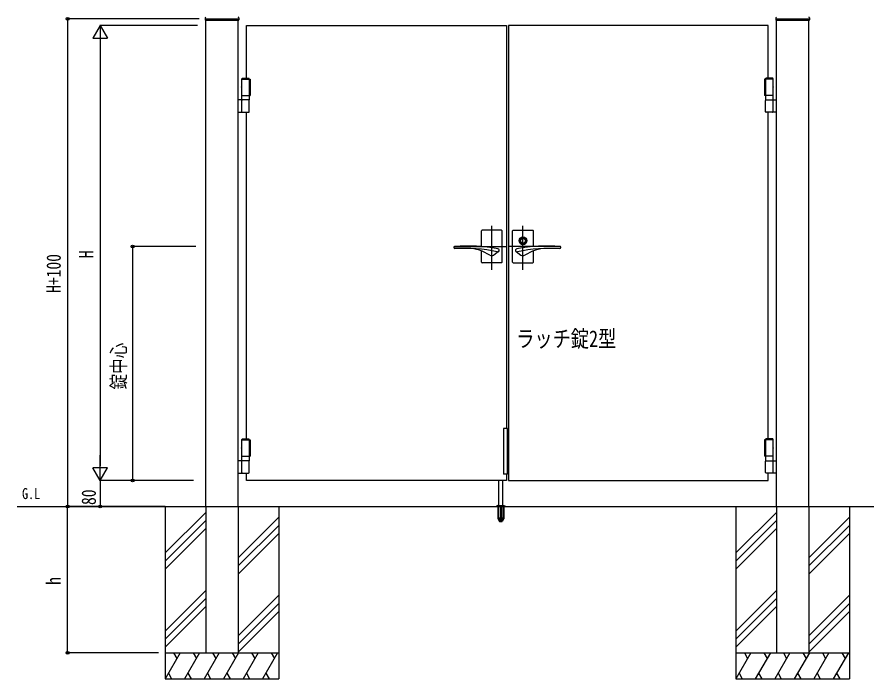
# Model space of a CAD drawing. Units: millimetres, scale not verified. Extents: x -4205 to 4205, y -2970 to 2970.
# Drawn here: x -1513 to 1123, y -558 to 1478 of the extents above; entities that cross this region are included whole.
import ezdxf
from ezdxf.enums import TextEntityAlignment as Align

# ---------------------------------------------------------------- set-up
doc = ezdxf.new("R2010")
doc.units = ezdxf.units.MM
doc.header["$LTSCALE"] = 10
for name, color, linetype in [('0-2_USER1', 3, 'Continuous'), ('0-3_YKK_12', 2, 'Continuous'), ('0-5_YKK_A1', 4, 'Continuous'), ('0-6_YKK_D', 6, 'Continuous')]:
    doc.layers.add(name, color=color, linetype=linetype)
doc.styles.add('ＭＳ ゴシック', font='')
doc.styles.get('ＭＳ ゴシック').set_extended_font_data('MS Gothic')

msp = doc.modelspace()

# ---------------------------------------------------------------- linework, layer by layer
at = {"layer": '0-3_YKK_12'}
for p, q in [((-52.98, 700.73), (-52.98, 835.51)), ((43.02, 700.73), (43.02, 835.51)), ((-168.24, 772.33), (-7.98, 772.33)), ((158.28, 772.33), (-1.98, 772.33))]:
    msp.add_line(p, q, dxfattribs=at)
at = {"layer": '0-5_YKK_A1'}
for p, q in [((-934.73, 1476.02), (-935.08, 1469.36)), ((-934.58, 1468.83), (-831.38, 1468.83)), ((-932.98, 1472.33), (-932.98, 1468.83)), ((-932.98, -27.67), (-932.98, 1468.83)), ((-832.98, -27.67), (-832.98, 1468.83)), ((-831.23, 1476.02), (-830.88, 1469.36)), ((-807.98, 1290.33), (-807.98, 1452.33)), ((798.02, 1290.33), (798.02, 1452.33)), ((821.27, 1476.02), (820.92, 1469.36)), ((821.42, 1468.83), (924.62, 1468.83)), ((823.02, 1472.33), (823.02, 1468.83)), ((823.02, -27.67), (823.02, 1468.83)), ((923.02, -27.67), (923.02, 1468.83)), ((924.77, 1476.02), (925.12, 1469.36)), ((-822.48, 1288.33), (-799.48, 1288.33)), ((-822.48, 1287.33), (-796.48, 1287.33)), ((-821.33, 1290.33), (-800.63, 1290.33)), ((-799.48, 1288.33), (-800.63, 1290.33)), ((-799.48, 1288.33), (-799.48, 1223.33)), ((-796.48, 1287.33), (-796.48, 1237.33)), ((812.52, 1287.33), (786.52, 1287.33)), ((786.52, 1287.33), (786.52, 1237.33)), ((789.52, 1288.33), (790.67, 1290.33)), ((789.52, 1288.33), (789.52, 1223.33)), ((812.52, 1288.33), (789.52, 1288.33)), ((811.37, 1290.33), (790.67, 1290.33)), ((-800.98, 1223.33), (-832.98, 1223.33)), ((-822.48, 1237.33), (-796.48, 1237.33)), ((-799.48, 1223.33), (-822.48, 1223.33)), ((-822.48, 1186.83), (-822.48, 1221.83)), ((-799.48, 1186.83), (-799.48, 1221.83)), ((812.52, 1237.33), (786.52, 1237.33)), ((789.52, 1223.33), (812.52, 1223.33)), ((789.52, 1186.83), (789.52, 1221.83)), ((791.02, 1223.33), (823.02, 1223.33)), ((812.52, 1186.83), (812.52, 1221.83)), ((-832.98, 1185.33), (-800.98, 1185.33)), ((-807.98, 180.33), (-807.98, 1185.33)), ((823.02, 1185.33), (791.02, 1185.33)), ((798.02, 180.33), (798.02, 1185.33)), ((-84.98, 771.94), (-84.98, 820.33)), ((-22.98, 822.33), (-82.98, 822.33)), ((-20.98, 724.33), (-20.98, 820.33)), ((11.02, 724.33), (11.02, 820.33)), ((13.02, 822.33), (73.02, 822.33)), ((75.02, 771.94), (75.02, 820.33)), ((-84.98, 724.33), (-84.98, 758.62)), ((-32.01, 756.66), (-46.44, 745.99)), ((22.05, 756.66), (36.48, 745.99)), ((75.02, 724.33), (75.02, 758.62)), ((-22.98, 722.33), (-82.98, 722.33)), ((13.02, 722.33), (73.02, 722.33)), ((-4.98, 72.33), (-4.98, 212.33)), ((-822.48, 178.33), (-799.48, 178.33)), ((-822.48, 177.33), (-796.48, 177.33)), ((-821.33, 180.33), (-800.63, 180.33)), ((-799.48, 178.33), (-800.63, 180.33)), ((-799.48, 178.33), (-799.48, 113.33)), ((-796.48, 177.33), (-796.48, 127.33)), ((812.52, 177.33), (786.52, 177.33)), ((786.52, 177.33), (786.52, 127.33)), ((789.52, 178.33), (790.67, 180.33)), ((789.52, 178.33), (789.52, 113.33)), ((812.52, 178.33), (789.52, 178.33)), ((811.37, 180.33), (790.67, 180.33)), ((-800.98, 113.33), (-832.98, 113.33)), ((-822.48, 127.33), (-796.48, 127.33)), ((-799.48, 113.33), (-822.48, 113.33)), ((-822.48, 76.83), (-822.48, 111.83)), ((-799.48, 76.83), (-799.48, 111.83)), ((812.52, 127.33), (786.52, 127.33)), ((789.52, 113.33), (812.52, 113.33)), ((789.52, 76.83), (789.52, 111.83)), ((791.02, 113.33), (823.02, 113.33)), ((812.52, 76.83), (812.52, 111.83)), ((-832.98, 75.33), (-800.98, 75.33)), ((-4.98, 72.33), (-16.98, 72.33)), ((823.02, 75.33), (791.02, 75.33)), ((-31.48, -24.67), (-31.48, 52.33)), ((-18.48, -24.67), (-18.48, 52.33)), ((-37.69, -26.13), (-12.27, -26.13)), ((-33.98, -24.67), (-37.32, -25.89)), ((-33.98, -24.67), (-15.98, -24.67)), ((-32.81, -24.67), (-32.31, -25.17)), ((-31.98, -62.73), (-32.31, -25.17)), ((-32.31, -25.17), (-17.65, -25.17)), ((-18.48, -24.67), (-18.48, -63.47)), ((-17.98, -62.73), (-17.65, -25.17)), ((-17.15, -24.67), (-17.65, -25.17)), ((-15.98, -24.67), (-12.64, -25.89)), ((-1513.39, -27.67), (1122.74, -27.67)), ((-1057.98, -27.67), (-1057.98, -557.67)), ((-932.98, -45.46), (-1057.98, -170.46)), ((-932.98, -27.67), (-932.98, -477.67)), ((-832.98, -27.67), (-832.98, -477.67)), ((-707.98, -27.67), (-707.98, -557.67)), ((-37.98, -26.83), (-37.98, -27.67)), ((-37.98, -27.67), (-11.98, -27.67)), ((-34.23, -27.67), (-34.23, -64.7)), ((-33.67, -27.67), (-33.67, -65.67)), ((-25.98, -27.67), (-25.98, -65.67)), ((-23.98, -27.67), (-23.98, -65.67)), ((-16.29, -27.67), (-16.29, -65.67)), ((-15.73, -27.67), (-15.73, -64.7)), ((-11.98, -26.83), (-11.98, -27.67)), ((698.02, -27.67), (698.02, -557.67)), ((823.02, -45.46), (698.02, -170.46)), ((823.02, -27.67), (823.02, -477.67)), ((923.02, -27.67), (923.02, -477.67)), ((1048.02, -27.67), (1048.02, -557.67)), ((-932.98, -70.46), (-1057.98, -195.46)), ((-707.98, -60.46), (-832.98, -185.46)), ((-34.23, -64.7), (-29.34, -73.17)), ((-33.67, -65.67), (-25.98, -65.67)), ((-31.43, -63.79), (-31.43, -63.47)), ((-31.43, -63.79), (-18.53, -63.79)), ((-28.47, -73.67), (-21.49, -73.67)), ((-25.98, -64.7), (-23.98, -64.7)), ((-23.98, -65.67), (-16.29, -65.67)), ((-15.73, -64.7), (-20.62, -73.17)), ((-18.53, -63.47), (-18.53, -63.79)), ((823.02, -70.46), (698.02, -195.46)), ((1048.02, -60.46), (923.02, -185.46)), ((-932.98, -95.46), (-1057.98, -220.46)), ((-707.98, -85.46), (-832.98, -210.46)), ((823.02, -95.46), (698.02, -220.46)), ((1048.02, -85.46), (923.02, -210.46)), ((-707.98, -110.46), (-832.98, -235.46)), ((1048.02, -110.46), (923.02, -235.46)), ((-932.98, -285.46), (-1057.98, -410.46)), ((823.02, -285.46), (698.02, -410.46)), ((-932.98, -310.46), (-1057.98, -435.46)), ((-707.98, -300.46), (-832.98, -425.46)), ((823.02, -310.46), (698.02, -435.46)), ((1048.02, -300.46), (923.02, -425.46)), ((-932.98, -335.46), (-1057.98, -460.46)), ((-707.98, -325.46), (-832.98, -450.46)), ((823.02, -335.46), (698.02, -460.46)), ((1048.02, -325.46), (923.02, -450.46)), ((-707.98, -350.46), (-832.98, -475.46)), ((1048.02, -350.46), (923.02, -475.46)), ((-1057.98, -477.67), (-707.98, -477.67)), ((-1011.79, -477.67), (-1057.98, -557.67)), ((-1031.79, -477.67), (-1021.79, -494.99)), ((-951.79, -477.67), (-997.98, -557.67)), ((-971.79, -477.67), (-961.79, -494.99)), ((-891.79, -477.67), (-937.98, -557.67)), ((-932.98, -477.67), (-832.98, -477.67)), ((-911.79, -477.67), (-901.79, -494.99)), ((-831.79, -477.67), (-877.98, -557.67)), ((-851.79, -477.67), (-841.79, -494.99)), ((-771.79, -477.67), (-817.98, -557.67)), ((-791.79, -477.67), (-781.79, -494.99)), ((-711.79, -477.67), (-757.98, -557.67)), ((-731.79, -477.67), (-721.79, -494.99)), ((698.02, -477.67), (1048.02, -477.67)), ((744.21, -477.67), (698.02, -557.67)), ((724.21, -477.67), (734.21, -494.99)), ((804.21, -477.67), (758.02, -557.67)), ((784.21, -477.67), (794.21, -494.99)), ((864.21, -477.67), (818.02, -557.67)), ((823.02, -477.67), (923.02, -477.67)), ((844.21, -477.67), (854.21, -494.99)), ((924.21, -477.67), (878.02, -557.67)), ((904.21, -477.67), (914.21, -494.99)), ((984.21, -477.67), (938.02, -557.67)), ((964.21, -477.67), (974.21, -494.99)), ((1044.21, -477.67), (998.02, -557.67)), ((1024.21, -477.67), (1034.21, -494.99)), ((-1047.98, -540.35), (-1037.98, -557.67)), ((-987.98, -540.35), (-977.98, -557.67)), ((-927.98, -540.35), (-917.98, -557.67)), ((-867.98, -540.35), (-857.98, -557.67)), ((-807.98, -540.35), (-797.98, -557.67)), ((-747.98, -540.35), (-737.98, -557.67)), ((708.02, -540.35), (718.02, -557.67)), ((768.02, -540.35), (778.02, -557.67)), ((828.02, -540.35), (838.02, -557.67)), ((888.02, -540.35), (898.02, -557.67)), ((948.02, -540.35), (958.02, -557.67)), ((1008.02, -540.35), (1018.02, -557.67)), ((-1057.98, -557.67), (-707.98, -557.67)), ((698.02, -557.67), (1048.02, -557.67))]:
    msp.add_line(p, q, dxfattribs=at)
for points in [[(-932.98, 1472.33), (-832.98, 1472.33), (-832.98, 1468.83)], [(-807.98, 1452.33), (-7.98, 1452.33), (-7.98, 212.33)], [(798.02, 1452.33), (-1.98, 1452.33), (-1.98, 52.33), (798.02, 52.33), (798.02, 75.33)], [(823.02, 1472.33), (923.02, 1472.33), (923.02, 1468.83)], [(-822.48, 1223.33), (-822.48, 1288.33), (-821.33, 1290.33)], [(812.52, 1223.33), (812.52, 1288.33), (811.37, 1290.33)], [(-4.98, 212.33), (-16.98, 212.33), (-16.98, 72.33)], [(-822.48, 113.33), (-822.48, 178.33), (-821.33, 180.33)], [(812.52, 113.33), (812.52, 178.33), (811.37, 180.33)], [(-7.98, 72.33), (-7.98, 52.33), (-807.98, 52.33), (-807.98, 75.33)], [(-18.48, -63.47), (-31.48, -63.47), (-31.48, -24.67)]]:
    msp.add_lwpolyline(points, dxfattribs=at)
for radius in [12, 9.5, 7.5]:
    msp.add_circle((43.02, 789.83), radius, dxfattribs=at)
for centre, radius, start, end in [((-932.73, 1475.91), 2, 99.0011, 177), ((-833.23, 1475.91), 2, 3, 80.9989), ((823.27, 1475.91), 2, 99.0011, 177), ((922.77, 1475.91), 2, 3, 80.9989), ((-934.58, 1469.33), 0.5, 177, 270), ((-831.38, 1469.33), 0.5, 270, 3), ((821.42, 1469.33), 0.5, 177, 270), ((924.62, 1469.33), 0.5, 270, 3), ((-820.98, 1221.83), 1.5, 90, 180), ((-800.98, 1221.83), 1.5, 360, 90), ((791.02, 1221.83), 1.5, 90, 180), ((811.02, 1221.83), 1.5, 0, 90), ((-820.98, 1186.83), 1.5, 180, 270), ((-800.98, 1186.83), 1.5, 270, 360), ((791.02, 1186.83), 1.5, 180, 270), ((811.02, 1186.83), 1.5, 270, 0), ((-82.98, 820.33), 2, 90, 180), ((-22.98, 820.33), 2, 0, 90), ((13.02, 820.33), 2, 90, 180), ((73.02, 820.33), 2, 0, 90), ((-166.98, 769), 3, 94.91242, 273.07246), ((-124.42, 273.83), 500, 79.59018, 94.91242), ((-140.02, 266.73), 500, 77.99486, 93.07246), ((-129.79, 636.59), 130, 56.99368, 88.41524), ((-34.98, 760.68), 5, 257.99486, 79.59018), ((25.02, 760.68), 5, 100.40982, 282.00514), ((114.46, 273.83), 500, 85.08758, 100.40982), ((130.06, 266.73), 500, 86.92754, 102.00514), ((119.83, 636.59), 130, 91.58476, 123.00632), ((157.02, 769), 3, 266.92754, 85.08758), ((-52.98, 754.83), 11, 236.99368, 306.49298), ((43.02, 754.83), 11, 233.50702, 303.00632), ((-82.98, 724.33), 2, 180, 270), ((-22.98, 724.33), 2, 270, 0), ((13.02, 724.33), 2, 180, 270), ((73.02, 724.33), 2, 270, 0), ((-820.98, 111.83), 1.5, 90, 180), ((-800.98, 111.83), 1.5, 360, 90), ((791.02, 111.83), 1.5, 90, 180), ((811.02, 111.83), 1.5, 0, 90), ((-820.98, 76.83), 1.5, 180, 270), ((-800.98, 76.83), 1.5, 270, 360), ((791.02, 76.83), 1.5, 180, 270), ((811.02, 76.83), 1.5, 270, 0), ((-36.98, -26.83), 1, 110, 180), ((-12.98, -26.83), 1, 0, 70), ((-24.98, -62.67), 7, 180.5, 359.5), ((-24.98, -60.37), 7.3, 207.94179, 270), ((-28.47, -72.67), 1, 210, 270), ((-24.98, -60.37), 7.3, 270, 332.05821), ((-21.49, -72.67), 1, 270, 330)]:
    msp.add_arc(centre, radius, start, end, dxfattribs=at)
for centre, start_param, end_param in [((-820.4, 1262.33), 0.69499, 2.4466027), ((810.44, 1262.33), 3.8365826, 5.5881953), ((-820.4, 152.33), 0.69499, 2.4466027), ((810.44, 152.33), 3.8365826, 5.5881953)]:
    msp.add_ellipse(centre, major_axis=(0, 3.5), ratio=0.927913, start_param=start_param, end_param=end_param, dxfattribs=at)
at = {"layer": '0-6_YKK_D'}
for p, q in [((-952.98, 1472.33), (-1358.98, 1472.33)), ((-1357.98, 1472.33), (-1357.98, -27.67)), ((-1257.98, 1452.33), (-1280.48, 1413.36)), ((-957.98, 1452.33), (-1258.98, 1452.33)), ((-1257.98, 1452.33), (-1235.48, 1413.36)), ((-1257.98, 1452.33), (-1257.98, 1374.39)), ((-1280.48, 1413.36), (-1235.48, 1413.36)), ((-1257.98, 1407.33), (-1257.98, 97.33)), ((-963.06, 772.33), (-1158.98, 772.33)), ((-1157.98, 772.33), (-1157.98, 52.33)), ((-1257.98, 52.33), (-1257.98, 130.27)), ((-1257.98, 52.33), (-1280.48, 91.3)), ((-1235.48, 91.3), (-1280.48, 91.3)), ((-1257.98, 52.33), (-1235.48, 91.3)), ((-970.47, 52.33), (-1258.98, 52.33)), ((-970.47, 52.33), (-1258.98, 52.33)), ((-1257.98, 52.33), (-1257.98, -27.67)), ((-970.47, 52.33), (-1158.98, 52.33)), ((-1077.98, -27.67), (-1358.98, -27.67)), ((-1057.62, -27.67), (-1358.98, -27.67)), ((-1357.98, -477.67), (-1357.98, -27.67)), ((-1227.98, -27.67), (-1258.98, -27.67)), ((-1077.98, -477.67), (-1358.98, -477.67))]:
    msp.add_line(p, q, dxfattribs=at)
for centre in [(-1357.98, 1472.33), (-1157.98, 772.33), (-1157.98, 52.33), (-1357.98, -27.67), (-1357.98, -27.67), (-1257.98, -27.67), (-1357.98, -477.67)]:
    msp.add_circle(centre, 4.25, dxfattribs=at)

# ---------------------------------------------------------------- texts
at = {"layer": '0-2_USER1', "style": 'ＭＳ ゴシック', "width": 0.8}
for s, height, p in [('ラッチ錠2型', 51.32, (22.25, 447.62)), ('G.L', 33.99, (-1498.18, -14.84))]:
    msp.add_text(s, height=height, dxfattribs=at).set_placement(p, align=Align.BOTTOM_LEFT)
at = {"layer": '0-6_YKK_D', "style": 'ＭＳ ゴシック', "width": 0.8}
for s, p in [('H+100', (-1365.98, 629.53)), ('H', (-1265.98, 736.33)), ('錠中心', (-1165.98, 332.33)), ('80', (-1257.98, -22.87)), ('h', (-1365.98, -268.67))]:
    msp.add_text(s, height=43.99, rotation=90, dxfattribs=at).set_placement(p, align=Align.BOTTOM_LEFT)

doc.saveas('drawing.dxf')
